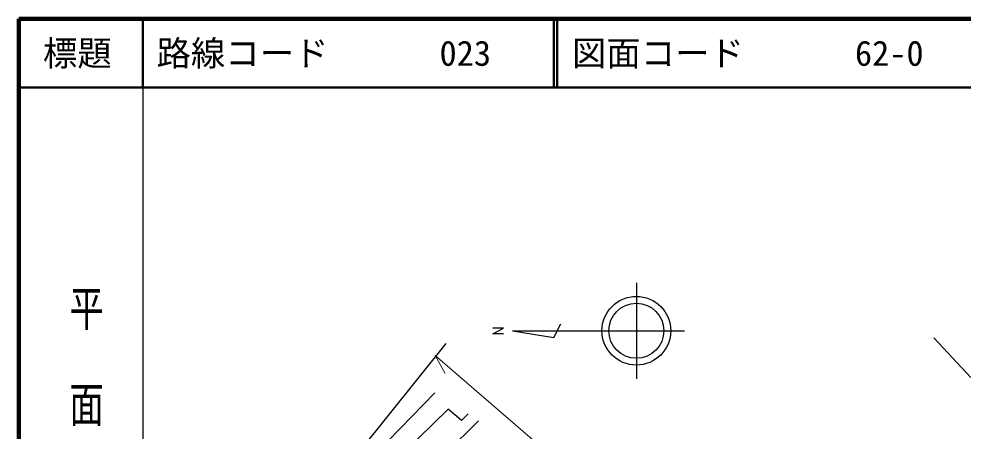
# Model space of a CAD drawing. Units: millimetres, scale not verified. Extents: x 40000 to 680000, y 20000 to 380000.
# Drawn here: x 40000 to 177240, y 320011 to 380000 of the extents above; entities that cross this region are included whole.
import ezdxf
from ezdxf.enums import TextEntityAlignment as Align

# ---------------------------------------------------------------- set-up
doc = ezdxf.new("R2010")
doc.units = ezdxf.units.MM
doc.header["$LTSCALE"] = 1000
for name, color, linetype, lineweight in [('M-BGD', 7, 'Continuous', 25), ('M-BMK-OTRS', 5, 'Continuous', 25), ('M-BMK-SRVR', 3, 'Continuous', 25), ('M-STR-HTXT', 7, 'Continuous', 13), ('M-TTL', 2, 'Continuous', 140), ('M-TTL-BAND', 7, 'Continuous', 25), ('M-TTL-LINE', 7, 'Continuous', 50)]:
    doc.layers.add(name, color=color, linetype=linetype, lineweight=lineweight)
doc.layers.add('M-TTL-TXT', color=7, linetype='Continuous')
doc.styles.add('@ＭＳ ゴシック', font='')
doc.styles.add('ＭＳ ゴシック', font='')
doc.styles.get('@ＭＳ ゴシック').set_extended_font_data('@MS Gothic')
doc.styles.get('ＭＳ ゴシック').set_extended_font_data('MS Gothic')

msp = doc.modelspace()

# ---------------------------------------------------------------- linework, layer by layer
at = {"layer": 'M-BGD'}
for p, q in [((172960, 333586), (178357, 327814)), ((89630, 314473), (100461, 325583)), ((102414, 323227), (95226, 316243)), ((104340, 321577), (102414, 323227)), ((105317, 322541), (104340, 321577)), ((98411, 313255), (106819, 321520))]:
    msp.add_line(p, q, dxfattribs=at)
at = {"layer": 'M-BMK-OTRS'}
msp.add_line((79278, 304288), (102123, 332786), dxfattribs=at)
at = {"layer": 'M-BMK-SRVR'}
for p, q in [((129747, 341613), (129747, 327613)), ((110450, 334978), (108901, 334970)), ((108902, 334177), (110450, 334978)), ((117747, 333613), (118747, 335613)), ((110445, 334177), (108902, 334177)), ((111747, 334613), (117747, 333613)), ((111747, 334613), (136747, 334613))]:
    msp.add_line(p, q, dxfattribs=at)
for radius in [5000, 4000]:
    msp.add_circle((129746, 334613), radius, dxfattribs=at)
at = {"layer": 'M-STR-HTXT'}
for p, q in [((101967, 328405), (100516, 331030)), ((100516, 331030), (131592, 304153))]:
    msp.add_line(p, q, dxfattribs=at)
at = {"layer": 'M-TTL'}
for p, q in [((40000, 380000), (40000, 20000)), ((680000, 380000), (40000, 380000))]:
    msp.add_line(p, q, dxfattribs=at)
at = {"layer": 'M-TTL-BAND'}
msp.add_line((58000, 370000), (58000, 20000), dxfattribs=at)
at = {"layer": 'M-TTL-LINE'}
for p, q in [((58000, 380000), (58000, 370000)), ((117750, 380000), (117750, 370000)), ((118250, 380000), (118250, 370000)), ((40000, 370000), (680000, 370000))]:
    msp.add_line(p, q, dxfattribs=at)

# ---------------------------------------------------------------- texts
at = {"layer": 'M-TTL-BAND', "style": '@ＭＳ ゴシック', "width": 1.4}
msp.add_text('平  面  図', height=3666, rotation=270, dxfattribs=at).set_placement((49777, 306475), align=Align.MIDDLE_RIGHT)
at = {"layer": 'M-TTL-TXT', "style": 'ＭＳ ゴシック'}
msp.add_text('標題', height=3666, dxfattribs=at).set_placement((48500, 375000), align=Align.MIDDLE_CENTER)
for s, p in [('路線コード', (60000, 375000)), ('023', (101142, 375000)), ('023', (101142, 375000)), ('図面コード', (120380, 375000)), ('62-0', (161521, 375000)), ('62-0', (161521, 375000))]:
    msp.add_text(s, height=3666, dxfattribs=at).set_placement(p, align=Align.MIDDLE_LEFT)

doc.saveas('drawing.dxf')
